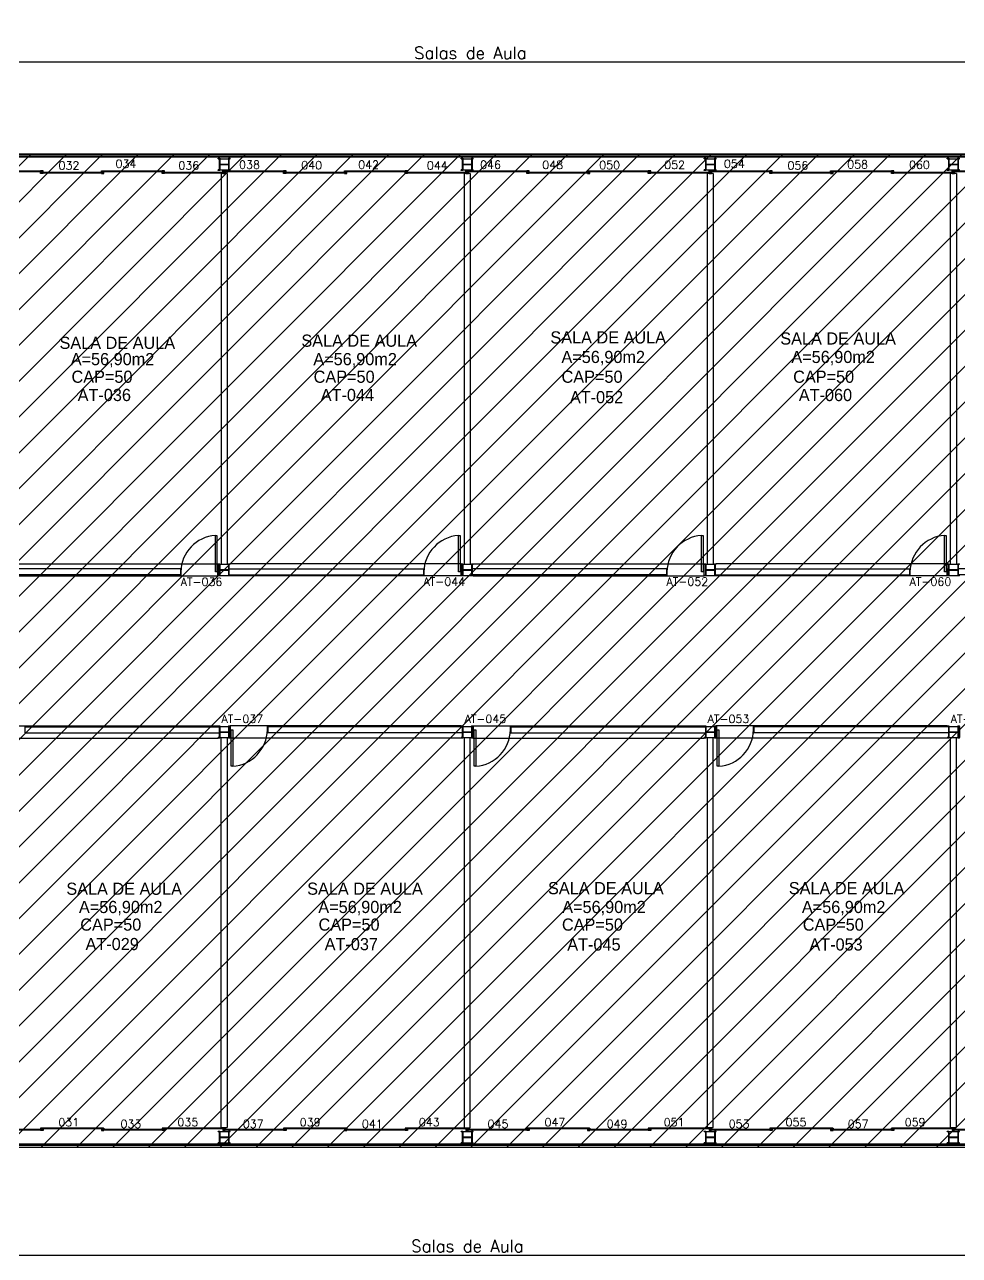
# Model space of a CAD drawing. Extents: x 966 to 1086, y 39 to 70.
# Drawn here: x 987.87 to 1010.94, y 39.85 to 70.21 of the extents above; entities that cross this region are included whole.
import ezdxf
from ezdxf.enums import TextEntityAlignment as Align

# ---------------------------------------------------------------- set-up
doc = ezdxf.new("R2010")
doc.units = 0
doc.header["$LTSCALE"] = 0.5
doc.header["$MEASUREMENT"] = 0
doc.header["$PDMODE"] = 34
doc.header["$PDSIZE"] = 0.1
doc.layers.get('0').update_dxf_attribs({"color": 3, "linetype": 'CONTINUOUS'})
doc.layers.get('DEFPOINTS').update_dxf_attribs({"linetype": 'CONTINUOUS'})
for name, color, linetype in [('3', 2, 'CONTINUOUS'), ('DIVISORIA', 1, 'CONTINUOUS'), ('ENDEREÇO', 2, 'CONTINUOUS'), ('MATRIZ', 2, 'CONTINUOUS'), ('MATRIZ-1', 1, 'CONTINUOUS'), ('NMOD', 2, 'CONTINUOUS'), ('TEXTO-CENTRO-CUSTO', 2, 'CONTINUOUS')]:
    doc.layers.add(name, color=color, linetype=linetype)
doc.styles.add('FONTE', font='FONTE.shx', dxfattribs={"height": 0.4})
doc.styles.add('ROMANS', font='simplex.shx', dxfattribs={"height": 0.3})
doc.styles.add('UNB-100', font='simplex.shx', dxfattribs={"height": 0.2})
doc.dimstyles.new('1', dxfattribs={"dimtxt": 0.3, "dimasz": 0.18, "dimexe": 0.5, "dimexo": 1, "dimgap": 0.08, "dimtad": 1, "dimdec": 4, "dimzin": 12, "dimdsep": 46, "dimtxsty": 'ROMANS', "dimblk1": 'NONE', "dimblk2": 'NONE', "dimsah": 1, "dimcen": 0, "dimclrd": 2, "dimclre": 2, "dimclrt": 2, "dimadec": 0, "dimazin": 0, "dimtfac": 1, "dimtdec": 4, "dimtofl": 0, "dimtmove": 2, "dimatfit": 3, "dimldrblk": 'NONE', "dimfxl": 0, "dimtolj": 1, "dimtzin": 4, "dimarcsym": 0})

# ---------------------------------------------------------------- blocks, each defined once
blk = doc.blocks.new('*D12')
at = {"layer": 'DEFPOINTS', "color": 0, "linetype": 'Continuous'}
for p in [(974.865, 69.283), (974.865, 67.013), (1022.874, 67.013)]:
    blk.add_point(p, dxfattribs=at)
at = {"layer": 'TEXTO-CENTRO-CUSTO', "color": 2, "linetype": 'Continuous', "lineweight": -2}
for p, q in [((974.865, 68.013), (974.865, 69.783)), ((1022.874, 68.013), (1022.874, 69.783)), ((1022.874, 69.283), (974.865, 69.283))]:
    blk.add_line(p, q, dxfattribs=at)
at = {"layer": 'TEXTO-CENTRO-CUSTO', "color": 2, "linetype": 'Continuous', "insert": (998.87, 69.513), "char_height": 0.3, "attachment_point": 5, "style": 'ROMANS'}
blk.add_mtext('\\A1;Salas de Aula', dxfattribs=at)
blk = doc.blocks.new('_NONE')
at = {"color": 0, "linetype": 'ByBlock'}
blk.add_circle((0, 0), 0.25, dxfattribs=at)

msp = doc.modelspace()

# ---------------------------------------------------------------- hatches: boundary and pattern name
at = {"layer": 'DIVISORIA'}
h = msp.add_hatch(dxfattribs=at)
h.set_pattern_fill('ANSI31', color=256, scale=5, style=0)
h.paths.add_polyline_path([(965.64165, 67.0132), (965.64165, 42.5132), (1085.94106, 42.5132), (1085.94106, 67.0132)])

# ---------------------------------------------------------------- linework, layer by layer
msp.add_lwpolyline([(965.64165, 67.0132), (1085.94106, 67.0132), (1085.94106, 42.5132), (965.64165, 42.5132)], close=True)
at = {"layer": 'MATRIZ'}
for p, q in [((992.71665, 66.53884), (992.71665, 56.9012)), ((992.86665, 66.53884), (992.71665, 66.53884)), ((992.86665, 66.53884), (992.86665, 56.9012)), ((998.71665, 66.53835), (998.71665, 56.9012)), ((998.86665, 66.53835), (998.71665, 66.53835)), ((998.86665, 66.53835), (998.86665, 56.9012)), ((1004.71665, 66.53948), (1004.71665, 56.9012)), ((1004.86665, 66.53948), (1004.71665, 66.53948)), ((1004.86665, 66.53948), (1004.86665, 56.9012)), ((1010.71665, 66.53948), (1010.71665, 56.90082)), ((1010.86665, 66.53948), (1010.71665, 66.53948)), ((1010.86665, 66.53948), (1010.86665, 56.90082)), ((992.57612, 57.61072), (992.61612, 57.61072)), ((992.57612, 56.71072), (992.57612, 57.61072)), ((992.61612, 57.61072), (992.61612, 56.71072)), ((998.57612, 57.60991), (998.61612, 57.60991)), ((998.57612, 56.70991), (998.57612, 57.60991)), ((998.61612, 57.60991), (998.61612, 56.70991)), ((1004.57612, 57.61072), (1004.61612, 57.61072)), ((1004.57612, 56.71072), (1004.57612, 57.61072)), ((1004.61612, 57.61072), (1004.61612, 56.71072)), ((1010.57612, 57.61072), (1010.61612, 57.61072)), ((1010.57612, 56.71072), (1010.57612, 57.61072)), ((1010.61612, 57.61072), (1010.61612, 56.71072)), ((991.71175, 56.7852), (986.91165, 56.7852)), ((991.71175, 56.7852), (991.71175, 56.6352)), ((991.71675, 56.79114), (991.72175, 56.79114)), ((991.71675, 56.79114), (991.71675, 56.63114)), ((991.72175, 56.79114), (991.72175, 56.63114)), ((992.63165, 56.79114), (992.63665, 56.79114)), ((992.63165, 56.79114), (992.63165, 56.63114)), ((992.63665, 56.79114), (992.63665, 56.63114)), ((992.64165, 56.6132), (992.64165, 56.9132)), ((992.64165, 56.9012), (992.64165, 56.9132)), ((992.64165, 56.9132), (992.68365, 56.9132)), ((992.64165, 56.9012), (992.67165, 56.9012)), ((992.67165, 56.9012), (992.67165, 56.6252)), ((992.68365, 56.9132), (992.68365, 56.6132)), ((992.68365, 56.9012), (992.89965, 56.9012)), ((992.89965, 56.9132), (992.89965, 56.6132)), ((992.89965, 56.9132), (992.94165, 56.9132)), ((992.91165, 56.9012), (992.91165, 56.6252)), ((992.91165, 56.9012), (992.94165, 56.9012)), ((992.91165, 56.7852), (997.71175, 56.7852)), ((992.94165, 56.9012), (992.94165, 56.9132)), ((997.71175, 56.7852), (997.71175, 56.6352)), ((997.71675, 56.79034), (997.71675, 56.63034)), ((997.71675, 56.79034), (997.72175, 56.79034)), ((997.72175, 56.79034), (997.72175, 56.63034)), ((998.63165, 56.79034), (998.63665, 56.79034)), ((998.63165, 56.79034), (998.63165, 56.63034)), ((998.63665, 56.79034), (998.63665, 56.63034)), ((998.64165, 56.6132), (998.64165, 56.9132)), ((998.64165, 56.9012), (998.64165, 56.9132)), ((998.64165, 56.9132), (998.68365, 56.9132)), ((998.64165, 56.9012), (998.67165, 56.9012)), ((998.67165, 56.9012), (998.67165, 56.6252)), ((998.68365, 56.9132), (998.68365, 56.6132)), ((998.68365, 56.9012), (998.89965, 56.9012)), ((998.89965, 56.9132), (998.89965, 56.6132)), ((998.89965, 56.9132), (998.94165, 56.9132)), ((998.91165, 56.9012), (998.91165, 56.6252)), ((998.91165, 56.9012), (998.94165, 56.9012)), ((1003.71175, 56.78586), (998.91165, 56.78586)), ((998.94165, 56.9012), (998.94165, 56.9132)), ((1003.71175, 56.78586), (1003.71175, 56.63586)), ((1003.71675, 56.79114), (1003.71675, 56.63114)), ((1003.71675, 56.79114), (1003.72175, 56.79114)), ((1003.72175, 56.79114), (1003.72175, 56.63114)), ((1004.63165, 56.79114), (1004.63665, 56.79114)), ((1004.63165, 56.79114), (1004.63165, 56.63114)), ((1004.63665, 56.79114), (1004.63665, 56.63114)), ((1004.64165, 56.6132), (1004.64165, 56.9132)), ((1004.64165, 56.9012), (1004.64165, 56.9132)), ((1004.64165, 56.9132), (1004.68365, 56.9132)), ((1004.64165, 56.9012), (1004.67165, 56.9012)), ((1004.67165, 56.9012), (1004.67165, 56.6252)), ((1004.68365, 56.9132), (1004.68365, 56.6132)), ((1004.68365, 56.9012), (1004.89965, 56.9012)), ((1004.89965, 56.9132), (1004.89965, 56.6132)), ((1004.89965, 56.9132), (1004.94165, 56.9132)), ((1004.91165, 56.9012), (1004.91165, 56.6252)), ((1004.91165, 56.9012), (1004.94165, 56.9012)), ((1004.91165, 56.78586), (1009.71175, 56.78586)), ((1004.94165, 56.9012), (1004.94165, 56.9132)), ((1009.71175, 56.78586), (1009.71175, 56.63586)), ((1009.71675, 56.79114), (1009.71675, 56.63114)), ((1009.71675, 56.79114), (1009.72175, 56.79114)), ((1009.72175, 56.79114), (1009.72175, 56.63114)), ((1010.63165, 56.79114), (1010.63665, 56.79114)), ((1010.63165, 56.79114), (1010.63165, 56.63114)), ((1010.63665, 56.79114), (1010.63665, 56.63114)), ((1010.64165, 56.61282), (1010.64165, 56.91282)), ((1010.64165, 56.90082), (1010.64165, 56.91282)), ((1010.64165, 56.91282), (1010.68365, 56.91282)), ((1010.64165, 56.90082), (1010.67165, 56.90082)), ((1010.67165, 56.90082), (1010.67165, 56.62482)), ((1010.68365, 56.91282), (1010.68365, 56.61282)), ((1010.68365, 56.90082), (1010.89965, 56.90082)), ((1010.89965, 56.91282), (1010.89965, 56.61282)), ((1010.89965, 56.91282), (1010.94165, 56.91282)), ((1010.91165, 56.90082), (1010.91165, 56.62482)), ((1010.91165, 56.90082), (1010.94165, 56.90082)), ((1015.71175, 56.78482), (1010.91165, 56.78482)), ((1010.94165, 56.90082), (1010.94165, 56.91282)), ((991.71175, 56.6352), (986.91165, 56.6352)), ((991.71675, 56.63114), (991.72175, 56.63114)), ((992.61612, 56.71072), (992.57612, 56.71072)), ((992.63165, 56.63114), (992.63665, 56.63114)), ((992.67165, 56.6252), (992.64165, 56.6252)), ((992.64165, 56.6132), (992.64165, 56.6252)), ((992.68365, 56.6132), (992.64165, 56.6132)), ((992.68365, 56.7692), (992.89965, 56.7692)), ((992.68365, 56.7572), (992.89965, 56.7572)), ((992.68365, 56.6252), (992.89965, 56.6252)), ((992.94165, 56.6132), (992.89965, 56.6132)), ((992.91165, 56.6352), (997.71175, 56.6352)), ((992.94165, 56.6252), (992.91165, 56.6252)), ((992.94165, 56.6132), (992.94165, 56.6252)), ((997.71675, 56.63034), (997.72175, 56.63034)), ((998.61612, 56.70991), (998.57612, 56.70991)), ((998.63165, 56.63034), (998.63665, 56.63034)), ((998.67165, 56.6252), (998.64165, 56.6252)), ((998.64165, 56.6132), (998.64165, 56.6252)), ((998.68365, 56.6132), (998.64165, 56.6132)), ((998.68365, 56.7692), (998.89965, 56.7692)), ((998.68365, 56.7572), (998.89965, 56.7572)), ((998.68365, 56.6252), (998.89965, 56.6252)), ((998.94165, 56.6132), (998.89965, 56.6132)), ((1003.71175, 56.63586), (998.91165, 56.63586)), ((998.94165, 56.6252), (998.91165, 56.6252)), ((998.94165, 56.6132), (998.94165, 56.6252)), ((1003.71675, 56.63114), (1003.72175, 56.63114)), ((1004.61612, 56.71072), (1004.57612, 56.71072)), ((1004.63165, 56.63114), (1004.63665, 56.63114)), ((1004.67165, 56.6252), (1004.64165, 56.6252)), ((1004.64165, 56.6132), (1004.64165, 56.6252)), ((1004.68365, 56.6132), (1004.64165, 56.6132)), ((1004.68365, 56.7692), (1004.89965, 56.7692)), ((1004.68365, 56.7572), (1004.89965, 56.7572)), ((1004.68365, 56.6252), (1004.89965, 56.6252)), ((1004.94165, 56.6132), (1004.89965, 56.6132)), ((1004.91165, 56.63586), (1009.71175, 56.63586)), ((1004.94165, 56.6252), (1004.91165, 56.6252)), ((1004.94165, 56.6132), (1004.94165, 56.6252)), ((1009.71675, 56.63114), (1009.72175, 56.63114)), ((1010.61612, 56.71072), (1010.57612, 56.71072)), ((1010.63165, 56.63114), (1010.63665, 56.63114)), ((1010.67165, 56.62482), (1010.64165, 56.62482)), ((1010.64165, 56.61282), (1010.64165, 56.62482)), ((1010.68365, 56.61282), (1010.64165, 56.61282)), ((1010.68365, 56.76882), (1010.89965, 56.76882)), ((1010.68365, 56.75682), (1010.89965, 56.75682)), ((1010.68365, 56.62482), (1010.89965, 56.62482)), ((1010.94165, 56.61282), (1010.89965, 56.61282)), ((1015.71175, 56.63482), (1010.91165, 56.63482)), ((1010.94165, 56.62482), (1010.91165, 56.62482)), ((1010.94165, 56.61282), (1010.94165, 56.62482)), ((987.86945, 52.89083), (987.86945, 52.74083)), ((987.86945, 52.89083), (992.67165, 52.89083)), ((992.64165, 52.90083), (992.64165, 52.91283)), ((992.64165, 52.91283), (992.68365, 52.91283)), ((992.64165, 52.90083), (992.67165, 52.90083)), ((992.67165, 52.90083), (992.67165, 52.62483)), ((992.68365, 52.91283), (992.68365, 52.61283)), ((992.68365, 52.90083), (992.89965, 52.90083)), ((992.89965, 52.91283), (992.94165, 52.91283)), ((992.89965, 52.91283), (992.89965, 52.61283)), ((992.91165, 52.90083), (992.91165, 52.62483)), ((992.91165, 52.90083), (992.94165, 52.90083)), ((992.94165, 52.90083), (992.94165, 52.91283)), ((992.94165, 52.90083), (992.94165, 52.62483)), ((992.94558, 52.73482), (992.94558, 52.89482)), ((992.95058, 52.89482), (992.94558, 52.89482)), ((992.95058, 52.73482), (992.95058, 52.89482)), ((993.86548, 52.89482), (993.86048, 52.89482)), ((993.86048, 52.73482), (993.86048, 52.89482)), ((993.86548, 52.73482), (993.86548, 52.89482)), ((993.86945, 52.89082), (993.86945, 52.74082)), ((998.67165, 52.89082), (993.86945, 52.89082)), ((998.64165, 52.90082), (998.64165, 52.91282)), ((998.64165, 52.91282), (998.68365, 52.91282)), ((998.64165, 52.90082), (998.67165, 52.90082)), ((998.67165, 52.90082), (998.67165, 52.62482)), ((998.68365, 52.91282), (998.68365, 52.61282)), ((998.68365, 52.90082), (998.89965, 52.90082)), ((998.89965, 52.91282), (998.94165, 52.91282)), ((998.89965, 52.91282), (998.89965, 52.61282)), ((998.91165, 52.90082), (998.91165, 52.62482)), ((998.91165, 52.90082), (998.94165, 52.90082)), ((998.94165, 52.90082), (998.94165, 52.91282)), ((998.94165, 52.90082), (998.94165, 52.62482)), ((998.94558, 52.73481), (998.94558, 52.89481)), ((998.95058, 52.89481), (998.94558, 52.89481)), ((998.95058, 52.73481), (998.95058, 52.89481)), ((999.86548, 52.89481), (999.86048, 52.89481)), ((999.86048, 52.73481), (999.86048, 52.89481)), ((999.86548, 52.73481), (999.86548, 52.89481)), ((999.86945, 52.89082), (1004.67165, 52.89082)), ((999.86945, 52.89082), (999.86945, 52.74082)), ((1004.64165, 52.90082), (1004.64165, 52.91282)), ((1004.64165, 52.91282), (1004.68365, 52.91282)), ((1004.64165, 52.90082), (1004.67165, 52.90082)), ((1004.67165, 52.90082), (1004.67165, 52.62482)), ((1004.68365, 52.91282), (1004.68365, 52.61282)), ((1004.68365, 52.90082), (1004.89965, 52.90082)), ((1004.89965, 52.91282), (1004.94165, 52.91282)), ((1004.89965, 52.91282), (1004.89965, 52.61282)), ((1004.91165, 52.90082), (1004.91165, 52.62482)), ((1004.91165, 52.90082), (1004.94165, 52.90082)), ((1004.94165, 52.90082), (1004.94165, 52.91282)), ((1004.94165, 52.90082), (1004.94165, 52.62482)), ((1004.94558, 52.73481), (1004.94558, 52.89481)), ((1004.95058, 52.89481), (1004.94558, 52.89481)), ((1004.95058, 52.73481), (1004.95058, 52.89481)), ((1005.86548, 52.89481), (1005.86048, 52.89481)), ((1005.86048, 52.73481), (1005.86048, 52.89481)), ((1005.86548, 52.73481), (1005.86548, 52.89481)), ((1010.67165, 52.89081), (1005.86945, 52.89081)), ((1005.86945, 52.89081), (1005.86945, 52.74081)), ((1010.64165, 52.90081), (1010.64165, 52.91281)), ((1010.64165, 52.91281), (1010.68365, 52.91281)), ((1010.64165, 52.90081), (1010.67165, 52.90081)), ((1010.67165, 52.90081), (1010.67165, 52.62481)), ((1010.68365, 52.91281), (1010.68365, 52.61281)), ((1010.68365, 52.90081), (1010.89965, 52.90081)), ((1010.89965, 52.91281), (1010.94165, 52.91281)), ((1010.89965, 52.91281), (1010.89965, 52.61281)), ((1010.91165, 52.90081), (1010.91165, 52.62481)), ((1010.91165, 52.90081), (1010.94165, 52.90081)), ((1010.94165, 52.90081), (1010.94165, 52.91281)), ((1010.94165, 52.90081), (1010.94165, 52.62481)), ((987.86945, 52.74083), (992.67165, 52.74083)), ((992.67165, 52.62483), (992.64165, 52.62483)), ((992.64165, 52.61283), (992.64165, 52.62483)), ((992.68365, 52.61283), (992.64165, 52.61283)), ((992.68365, 52.76883), (992.89965, 52.76883)), ((992.68365, 52.75683), (992.89965, 52.75683)), ((992.68365, 52.62483), (992.89965, 52.62483)), ((992.71665, 43.00432), (992.71665, 52.62483)), ((992.86665, 52.62483), (992.86665, 43.00432)), ((992.94165, 52.61283), (992.89965, 52.61283)), ((992.94165, 52.62483), (992.91165, 52.62483)), ((992.94165, 52.61283), (992.94165, 52.62483)), ((992.95058, 52.73482), (992.94558, 52.73482)), ((992.96611, 52.81525), (993.00611, 52.81525)), ((992.96611, 51.91525), (992.96611, 52.81525)), ((993.00611, 52.81525), (993.00611, 51.91525)), ((993.86548, 52.73482), (993.86048, 52.73482)), ((998.67165, 52.74082), (993.86945, 52.74082)), ((998.67165, 52.62482), (998.64165, 52.62482)), ((998.64165, 52.61282), (998.64165, 52.62482)), ((998.68365, 52.61282), (998.64165, 52.61282)), ((998.68365, 52.76882), (998.89965, 52.76882)), ((998.68365, 52.75682), (998.89965, 52.75682)), ((998.68365, 52.62482), (998.89965, 52.62482)), ((998.71665, 52.62482), (998.71665, 43.00081)), ((998.86665, 43.00081), (998.86665, 52.62482)), ((998.94165, 52.61282), (998.89965, 52.61282)), ((998.94165, 52.62482), (998.91165, 52.62482)), ((998.94165, 52.61282), (998.94165, 52.62482)), ((998.95058, 52.73481), (998.94558, 52.73481)), ((998.96611, 52.81524), (999.00611, 52.81524)), ((998.96611, 51.91524), (998.96611, 52.81524)), ((999.00611, 52.81524), (999.00611, 51.91524)), ((999.86548, 52.73481), (999.86048, 52.73481)), ((999.86945, 52.74082), (1004.67165, 52.74082)), ((1004.64165, 52.61282), (1004.64165, 52.62482)), ((1004.67165, 52.62482), (1004.64165, 52.62482)), ((1004.64165, 52.61282), (1004.64165, 52.62482)), ((1004.68365, 52.61282), (1004.64165, 52.61282)), ((1004.68365, 52.61282), (1004.64165, 52.61282)), ((1004.68365, 52.76882), (1004.89965, 52.76882)), ((1004.68365, 52.75682), (1004.89965, 52.75682)), ((1004.68365, 52.62482), (1004.89965, 52.62482)), ((1004.71665, 52.62482), (1004.71665, 43.00768)), ((1004.86665, 43.00768), (1004.86665, 52.62482)), ((1004.94165, 52.61282), (1004.89965, 52.61282)), ((1004.94165, 52.62482), (1004.91165, 52.62482)), ((1004.94165, 52.61282), (1004.94165, 52.62482)), ((1004.95058, 52.73481), (1004.94558, 52.73481)), ((1004.96611, 52.81523), (1005.00611, 52.81523)), ((1004.96611, 51.91523), (1004.96611, 52.81523)), ((1005.00611, 52.81523), (1005.00611, 51.91523)), ((1005.86548, 52.73481), (1005.86048, 52.73481)), ((1010.67165, 52.74081), (1005.86945, 52.74081)), ((1010.67165, 52.62481), (1010.64165, 52.62481)), ((1010.64165, 52.61281), (1010.64165, 52.62481)), ((1010.68365, 52.61281), (1010.64165, 52.61281)), ((1010.68365, 52.76881), (1010.89965, 52.76881)), ((1010.68365, 52.75681), (1010.89965, 52.75681)), ((1010.68365, 52.62481), (1010.89965, 52.62481)), ((1010.71665, 52.62481), (1010.71665, 43.00768)), ((1010.86665, 43.00768), (1010.86665, 52.62481)), ((1010.94165, 52.61281), (1010.89965, 52.61281)), ((1010.94165, 52.62481), (1010.91165, 52.62481)), ((1010.94165, 52.61281), (1010.94165, 52.62481)), ((993.00611, 51.91525), (992.96611, 51.91525)), ((999.00611, 51.91524), (998.96611, 51.91524)), ((1005.00611, 51.91523), (1004.96611, 51.91523)), ((992.71665, 43.00432), (992.86665, 43.00432)), ((998.71665, 43.00081), (998.86665, 43.00081)), ((1004.71665, 43.00768), (1004.86665, 43.00768)), ((1010.71665, 43.00768), (1010.86665, 43.00768))]:
    msp.add_line(p, q, dxfattribs=at)
for centre, start, end in [((992.64558, 56.68925), 94.310497, 178.642288), ((998.64558, 56.68844), 94.310497, 178.642288), ((1004.64558, 56.68925), 94.310497, 178.642288), ((1010.64558, 56.68925), 94.310497, 178.642288), ((992.93666, 52.83672), 274.310497, 358.642288), ((998.93666, 52.83671), 274.310497, 358.642288), ((1004.93666, 52.8367), 274.310497, 358.642288)]:
    msp.add_arc(centre, 0.92408, start, end, dxfattribs=at)
at = {"layer": 'MATRIZ-1'}
for p, q in [((1085.94106, 67.0132), (965.64165, 67.0132)), ((1048.28606, 66.96804), (965.64165, 66.96804)), ((1048.28606, 66.93804), (965.64165, 66.93804)), ((992.64165, 66.9012), (992.64165, 66.9132)), ((992.64165, 66.9132), (992.68365, 66.9132)), ((992.64165, 66.9012), (992.67165, 66.9012)), ((992.67165, 66.9012), (992.67165, 66.6252)), ((992.68365, 66.9132), (992.68365, 66.6132)), ((992.68365, 66.9012), (992.89965, 66.9012)), ((992.89965, 66.9132), (992.89965, 66.6132)), ((992.89965, 66.9132), (992.94165, 66.9132)), ((992.91165, 66.9012), (992.91165, 66.6252)), ((992.91165, 66.9012), (992.94165, 66.9012)), ((992.94165, 66.9012), (992.94165, 66.9132)), ((998.64165, 66.9012), (998.64165, 66.9132)), ((998.64165, 66.9132), (998.68365, 66.9132)), ((998.64165, 66.9012), (998.67165, 66.9012)), ((998.67165, 66.9012), (998.67165, 66.6252)), ((998.68365, 66.9132), (998.68365, 66.6132)), ((998.68365, 66.9012), (998.89965, 66.9012)), ((998.89965, 66.9132), (998.89965, 66.6132)), ((998.89965, 66.9132), (998.94165, 66.9132)), ((998.91165, 66.9012), (998.91165, 66.6252)), ((998.91165, 66.9012), (998.94165, 66.9012)), ((998.94165, 66.9012), (998.94165, 66.9132)), ((1004.64165, 66.9012), (1004.64165, 66.9132)), ((1004.64165, 66.9132), (1004.68365, 66.9132)), ((1004.64165, 66.9012), (1004.67165, 66.9012)), ((1004.67165, 66.9012), (1004.67165, 66.6252)), ((1004.68365, 66.9132), (1004.68365, 66.6132)), ((1004.68365, 66.9012), (1004.89965, 66.9012)), ((1004.89965, 66.9132), (1004.89965, 66.6132)), ((1004.89965, 66.9132), (1004.94165, 66.9132)), ((1004.91165, 66.9012), (1004.91165, 66.6252)), ((1004.91165, 66.9012), (1004.94165, 66.9012)), ((1004.94165, 66.9012), (1004.94165, 66.9132)), ((1010.64165, 66.9012), (1010.64165, 66.9132)), ((1010.64165, 66.9132), (1010.68365, 66.9132)), ((1010.64165, 66.9012), (1010.67165, 66.9012)), ((1010.67165, 66.9012), (1010.67165, 66.6252)), ((1010.68365, 66.9132), (1010.68365, 66.6132)), ((1010.68365, 66.9012), (1010.89965, 66.9012)), ((1010.89965, 66.9132), (1010.89965, 66.6132)), ((1010.89965, 66.9132), (1010.94165, 66.9132)), ((1010.91165, 66.9012), (1010.91165, 66.6252)), ((1010.91165, 66.9012), (1010.94165, 66.9012)), ((1010.94165, 66.9012), (1010.94165, 66.9132)), ((988.31465, 66.59386), (986.76865, 66.59386)), ((988.31465, 66.57786), (986.76865, 66.57786)), ((988.32165, 66.60086), (988.26165, 66.60086)), ((988.26165, 66.57086), (988.32165, 66.57086)), ((988.26165, 66.54086), (988.26165, 66.57086)), ((988.32165, 66.54086), (988.26165, 66.54086)), ((988.26865, 66.56386), (988.26865, 66.54786)), ((989.81465, 66.56386), (988.26865, 66.56386)), ((989.81465, 66.54786), (988.26865, 66.54786)), ((988.31465, 66.57786), (988.31465, 66.59386)), ((988.32165, 66.57086), (988.32165, 66.60086)), ((989.76165, 66.60086), (989.82165, 66.60086)), ((989.76165, 66.57086), (989.76165, 66.60086)), ((989.82165, 66.57086), (989.76165, 66.57086)), ((989.76165, 66.54086), (989.82165, 66.54086)), ((991.31465, 66.59386), (989.76865, 66.59386)), ((989.76865, 66.57786), (989.76865, 66.59386)), ((991.31465, 66.57786), (989.76865, 66.57786)), ((989.81465, 66.56386), (989.81465, 66.54786)), ((989.82165, 66.54086), (989.82165, 66.57086)), ((991.32165, 66.60086), (991.26165, 66.60086)), ((991.26165, 66.57086), (991.32165, 66.57086)), ((991.26165, 66.54086), (991.26165, 66.57086)), ((991.32165, 66.54086), (991.26165, 66.54086)), ((991.26865, 66.56386), (991.26865, 66.54786)), ((992.81465, 66.56386), (991.26865, 66.56386)), ((992.81465, 66.54786), (991.26865, 66.54786)), ((991.31465, 66.57786), (991.31465, 66.59386)), ((991.32165, 66.57086), (991.32165, 66.60086)), ((992.67165, 66.6252), (992.64165, 66.6252)), ((992.64165, 66.6132), (992.64165, 66.6252)), ((992.68365, 66.6132), (992.64165, 66.6132)), ((992.68365, 66.7692), (992.89965, 66.7692)), ((992.68365, 66.7572), (992.89965, 66.7572)), ((992.68365, 66.6252), (992.89965, 66.6252)), ((992.76165, 66.60086), (992.82165, 66.60086)), ((992.76165, 66.57086), (992.76165, 66.60086)), ((992.82165, 66.57086), (992.76165, 66.57086)), ((992.76165, 66.54086), (992.82165, 66.54086)), ((994.31465, 66.59386), (992.76865, 66.59386)), ((992.76865, 66.57786), (992.76865, 66.59386)), ((994.31465, 66.57786), (992.76865, 66.57786)), ((992.81465, 66.56386), (992.81465, 66.54786)), ((992.82165, 66.54086), (992.82165, 66.57086)), ((992.94165, 66.6132), (992.89965, 66.6132)), ((992.94165, 66.6252), (992.91165, 66.6252)), ((992.94165, 66.6132), (992.94165, 66.6252)), ((994.32165, 66.60086), (994.26165, 66.60086)), ((994.26165, 66.57086), (994.32165, 66.57086)), ((994.26165, 66.54086), (994.26165, 66.57086)), ((994.32165, 66.54086), (994.26165, 66.54086)), ((994.26865, 66.56386), (994.26865, 66.54786)), ((995.81465, 66.56386), (994.26865, 66.56386)), ((995.81465, 66.54786), (994.26865, 66.54786)), ((994.31465, 66.57786), (994.31465, 66.59386)), ((994.32165, 66.57086), (994.32165, 66.60086)), ((995.76165, 66.60086), (995.82165, 66.60086)), ((995.76165, 66.57086), (995.76165, 66.60086)), ((995.82165, 66.57086), (995.76165, 66.57086)), ((995.76165, 66.54086), (995.82165, 66.54086)), ((995.76865, 66.57786), (995.76865, 66.59386)), ((997.31465, 66.59386), (995.76865, 66.59386)), ((997.31465, 66.57786), (995.76865, 66.57786)), ((995.81465, 66.56386), (995.81465, 66.54786)), ((995.82165, 66.54086), (995.82165, 66.57086)), ((997.32165, 66.60086), (997.26165, 66.60086)), ((997.26165, 66.57086), (997.32165, 66.57086)), ((997.26165, 66.54086), (997.26165, 66.57086)), ((997.32165, 66.54086), (997.26165, 66.54086)), ((998.81465, 66.56386), (997.26865, 66.56386)), ((997.26865, 66.56386), (997.26865, 66.54786)), ((998.81465, 66.54786), (997.26865, 66.54786)), ((997.31465, 66.57786), (997.31465, 66.59386)), ((997.32165, 66.57086), (997.32165, 66.60086)), ((998.67165, 66.6252), (998.64165, 66.6252)), ((998.64165, 66.6132), (998.64165, 66.6252)), ((998.68365, 66.6132), (998.64165, 66.6132)), ((998.68365, 66.7692), (998.89965, 66.7692)), ((998.68365, 66.7572), (998.89965, 66.7572)), ((998.68365, 66.6252), (998.89965, 66.6252)), ((998.76165, 66.60086), (998.82165, 66.60086)), ((998.76165, 66.57086), (998.76165, 66.60086)), ((998.82165, 66.57086), (998.76165, 66.57086)), ((998.76165, 66.54086), (998.82165, 66.54086)), ((1000.31465, 66.59386), (998.76865, 66.59386)), ((998.76865, 66.57786), (998.76865, 66.59386)), ((1000.31465, 66.57786), (998.76865, 66.57786)), ((998.81465, 66.56386), (998.81465, 66.54786)), ((998.82165, 66.54086), (998.82165, 66.57086)), ((998.94165, 66.6132), (998.89965, 66.6132)), ((998.94165, 66.6252), (998.91165, 66.6252)), ((998.94165, 66.6132), (998.94165, 66.6252)), ((1000.32165, 66.60086), (1000.26165, 66.60086)), ((1000.26165, 66.57086), (1000.32165, 66.57086)), ((1000.26165, 66.54086), (1000.26165, 66.57086)), ((1000.32165, 66.54086), (1000.26165, 66.54086)), ((1000.26865, 66.56386), (1000.26865, 66.54786)), ((1001.81465, 66.56386), (1000.26865, 66.56386)), ((1001.81465, 66.54786), (1000.26865, 66.54786)), ((1000.31465, 66.57786), (1000.31465, 66.59386)), ((1000.32165, 66.57086), (1000.32165, 66.60086)), ((1001.76165, 66.60086), (1001.82165, 66.60086)), ((1001.76165, 66.57086), (1001.76165, 66.60086)), ((1001.82165, 66.57086), (1001.76165, 66.57086)), ((1001.76165, 66.54086), (1001.82165, 66.54086)), ((1001.76865, 66.57786), (1001.76865, 66.59386)), ((1003.31465, 66.59386), (1001.76865, 66.59386)), ((1003.31465, 66.57786), (1001.76865, 66.57786)), ((1001.81465, 66.56386), (1001.81465, 66.54786)), ((1001.82165, 66.54086), (1001.82165, 66.57086)), ((1003.32165, 66.60086), (1003.26165, 66.60086)), ((1003.26165, 66.57086), (1003.32165, 66.57086)), ((1003.26165, 66.54086), (1003.26165, 66.57086)), ((1003.32165, 66.54086), (1003.26165, 66.54086)), ((1004.81465, 66.56386), (1003.26865, 66.56386)), ((1003.26865, 66.56386), (1003.26865, 66.54786)), ((1004.81465, 66.54786), (1003.26865, 66.54786)), ((1003.31465, 66.57786), (1003.31465, 66.59386)), ((1003.32165, 66.57086), (1003.32165, 66.60086)), ((1004.67165, 66.6252), (1004.64165, 66.6252)), ((1004.64165, 66.6132), (1004.64165, 66.6252)), ((1004.68365, 66.6132), (1004.64165, 66.6132)), ((1004.68365, 66.7692), (1004.89965, 66.7692)), ((1004.68365, 66.7572), (1004.89965, 66.7572)), ((1004.68365, 66.6252), (1004.89965, 66.6252)), ((1004.76165, 66.60086), (1004.82165, 66.60086)), ((1004.76165, 66.57086), (1004.76165, 66.60086)), ((1004.82165, 66.57086), (1004.76165, 66.57086)), ((1004.76165, 66.54086), (1004.82165, 66.54086)), ((1006.31465, 66.59386), (1004.76865, 66.59386)), ((1004.76865, 66.57786), (1004.76865, 66.59386)), ((1006.31465, 66.57786), (1004.76865, 66.57786)), ((1004.81465, 66.56386), (1004.81465, 66.54786)), ((1004.82165, 66.54086), (1004.82165, 66.57086)), ((1004.94165, 66.6132), (1004.89965, 66.6132)), ((1004.94165, 66.6252), (1004.91165, 66.6252)), ((1004.94165, 66.6132), (1004.94165, 66.6252)), ((1006.32165, 66.60086), (1006.26165, 66.60086)), ((1006.26165, 66.57086), (1006.32165, 66.57086)), ((1006.26165, 66.54086), (1006.26165, 66.57086)), ((1006.32165, 66.54086), (1006.26165, 66.54086)), ((1007.81465, 66.56386), (1006.26865, 66.56386)), ((1006.26865, 66.56386), (1006.26865, 66.54786)), ((1007.81465, 66.54786), (1006.26865, 66.54786)), ((1006.31465, 66.57786), (1006.31465, 66.59386)), ((1006.32165, 66.57086), (1006.32165, 66.60086)), ((1007.76165, 66.60086), (1007.82165, 66.60086)), ((1007.76165, 66.57086), (1007.76165, 66.60086)), ((1007.82165, 66.57086), (1007.76165, 66.57086)), ((1007.76165, 66.54086), (1007.82165, 66.54086)), ((1009.31465, 66.59386), (1007.76865, 66.59386)), ((1007.76865, 66.57786), (1007.76865, 66.59386)), ((1009.31465, 66.57786), (1007.76865, 66.57786)), ((1007.81465, 66.56386), (1007.81465, 66.54786)), ((1007.82165, 66.54086), (1007.82165, 66.57086)), ((1009.32165, 66.60086), (1009.26165, 66.60086)), ((1009.26165, 66.57086), (1009.32165, 66.57086)), ((1009.26165, 66.54086), (1009.26165, 66.57086)), ((1009.32165, 66.54086), (1009.26165, 66.54086)), ((1009.26865, 66.56386), (1009.26865, 66.54786)), ((1010.81465, 66.56386), (1009.26865, 66.56386)), ((1010.81465, 66.54786), (1009.26865, 66.54786)), ((1009.31465, 66.57786), (1009.31465, 66.59386)), ((1009.32165, 66.57086), (1009.32165, 66.60086)), ((1010.67165, 66.6252), (1010.64165, 66.6252)), ((1010.64165, 66.6132), (1010.64165, 66.6252)), ((1010.68365, 66.6132), (1010.64165, 66.6132)), ((1010.68365, 66.7692), (1010.89965, 66.7692)), ((1010.68365, 66.7572), (1010.89965, 66.7572)), ((1010.68365, 66.6252), (1010.89965, 66.6252)), ((1010.76165, 66.60086), (1010.82165, 66.60086)), ((1010.76165, 66.57086), (1010.76165, 66.60086)), ((1010.82165, 66.57086), (1010.76165, 66.57086)), ((1010.76165, 66.54086), (1010.82165, 66.54086)), ((1010.76865, 66.57786), (1010.76865, 66.59386)), ((1012.31465, 66.59386), (1010.76865, 66.59386)), ((1012.31465, 66.57786), (1010.76865, 66.57786)), ((1010.81465, 66.56386), (1010.81465, 66.54786)), ((1010.82165, 66.54086), (1010.82165, 66.57086)), ((1010.94165, 66.6132), (1010.89965, 66.6132)), ((1010.94165, 66.6252), (1010.91165, 66.6252)), ((1010.94165, 66.6132), (1010.94165, 66.6252)), ((986.94165, 56.9132), (992.64165, 56.9132)), ((998.64165, 56.9132), (992.94165, 56.9132)), ((998.94165, 56.9132), (1004.64165, 56.9132)), ((1010.64165, 56.9132), (1004.94165, 56.9132)), ((986.94165, 56.6132), (992.64165, 56.6132)), ((998.64165, 56.6132), (992.94165, 56.6132)), ((998.94165, 56.6132), (1004.64165, 56.6132)), ((1010.64165, 56.6132), (1004.94165, 56.6132)), ((986.94165, 52.91284), (992.64165, 52.91284)), ((998.64165, 52.91283), (992.94165, 52.91283)), ((998.94165, 52.91282), (1004.64165, 52.91282)), ((1010.64165, 52.91282), (1004.94165, 52.91282)), ((986.94165, 52.61284), (992.64165, 52.61284)), ((998.64165, 52.61283), (992.94165, 52.61283)), ((998.94165, 52.61282), (1004.64165, 52.61282)), ((1010.64165, 52.61282), (1004.94165, 52.61282)), ((988.31465, 42.95521), (986.76865, 42.95521)), ((988.31465, 42.93921), (986.76865, 42.93921)), ((988.26165, 42.99221), (988.26165, 42.96221)), ((988.32165, 42.99221), (988.26165, 42.99221)), ((988.26165, 42.96221), (988.32165, 42.96221)), ((988.32165, 42.93221), (988.26165, 42.93221)), ((988.26865, 42.96921), (988.26865, 42.98521)), ((989.81465, 42.98521), (988.26865, 42.98521)), ((989.81465, 42.96921), (988.26865, 42.96921)), ((988.31465, 42.95521), (988.31465, 42.93921)), ((988.32165, 42.96221), (988.32165, 42.93221)), ((989.76165, 42.99221), (989.82165, 42.99221)), ((989.76165, 42.96221), (989.76165, 42.93221)), ((989.82165, 42.96221), (989.76165, 42.96221)), ((989.76165, 42.93221), (989.82165, 42.93221)), ((991.31465, 42.95521), (989.76865, 42.95521)), ((989.76865, 42.95521), (989.76865, 42.93921)), ((991.31465, 42.93921), (989.76865, 42.93921)), ((989.81465, 42.96921), (989.81465, 42.98521)), ((989.82165, 42.99221), (989.82165, 42.96221)), ((991.26165, 42.99221), (991.26165, 42.96221)), ((991.32165, 42.99221), (991.26165, 42.99221)), ((991.26165, 42.96221), (991.32165, 42.96221)), ((991.32165, 42.93221), (991.26165, 42.93221)), ((991.26865, 42.96921), (991.26865, 42.98521)), ((992.81465, 42.98521), (991.26865, 42.98521)), ((992.81465, 42.96921), (991.26865, 42.96921)), ((991.31465, 42.95521), (991.31465, 42.93921)), ((991.32165, 42.96221), (991.32165, 42.93221)), ((992.64165, 42.90554), (992.64165, 42.91754)), ((992.64165, 42.91754), (992.68365, 42.91754)), ((992.64165, 42.90554), (992.67165, 42.90554)), ((992.67165, 42.90554), (992.67165, 42.62954)), ((992.68365, 42.91754), (992.68365, 42.61754)), ((992.68365, 42.90554), (992.89965, 42.90554)), ((992.76165, 42.99221), (992.82165, 42.99221)), ((992.76165, 42.96221), (992.76165, 42.93221)), ((992.82165, 42.96221), (992.76165, 42.96221)), ((992.76165, 42.93221), (992.82165, 42.93221)), ((994.31465, 42.95521), (992.76865, 42.95521)), ((992.76865, 42.95521), (992.76865, 42.93921)), ((992.76865, 42.95521), (992.76865, 42.93921)), ((994.31465, 42.93921), (992.76865, 42.93921)), ((992.81465, 42.96921), (992.81465, 42.98521)), ((992.82165, 42.99221), (992.82165, 42.96221)), ((992.89965, 42.91754), (992.89965, 42.61754)), ((992.89965, 42.91754), (992.94165, 42.91754)), ((992.91165, 42.90554), (992.91165, 42.62954)), ((992.91165, 42.90554), (992.94165, 42.90554)), ((992.94165, 42.90554), (992.94165, 42.91754)), ((994.26165, 42.99221), (994.26165, 42.96221)), ((994.32165, 42.99221), (994.26165, 42.99221)), ((994.26165, 42.96221), (994.32165, 42.96221)), ((994.32165, 42.93221), (994.26165, 42.93221)), ((994.26865, 42.96921), (994.26865, 42.98521)), ((995.81465, 42.98521), (994.26865, 42.98521)), ((995.81465, 42.96921), (994.26865, 42.96921)), ((994.31465, 42.95521), (994.31465, 42.93921)), ((994.32165, 42.96221), (994.32165, 42.93221)), ((995.76165, 42.99221), (995.82165, 42.99221)), ((995.76165, 42.96221), (995.76165, 42.93221)), ((995.82165, 42.96221), (995.76165, 42.96221)), ((995.76165, 42.93221), (995.82165, 42.93221)), ((995.76865, 42.95521), (995.76865, 42.93921)), ((997.31465, 42.95521), (995.76865, 42.95521)), ((997.31465, 42.93921), (995.76865, 42.93921)), ((995.81465, 42.96921), (995.81465, 42.98521)), ((995.82165, 42.99221), (995.82165, 42.96221)), ((997.26165, 42.99221), (997.26165, 42.96221)), ((997.32165, 42.99221), (997.26165, 42.99221)), ((997.26165, 42.96221), (997.32165, 42.96221)), ((997.32165, 42.93221), (997.26165, 42.93221)), ((998.81465, 42.98521), (997.26865, 42.98521)), ((997.26865, 42.96921), (997.26865, 42.98521)), ((998.81465, 42.96921), (997.26865, 42.96921)), ((997.31465, 42.95521), (997.31465, 42.93921)), ((997.32165, 42.96221), (997.32165, 42.93221)), ((998.64165, 42.90554), (998.64165, 42.91754)), ((998.64165, 42.91754), (998.68365, 42.91754)), ((998.64165, 42.90554), (998.67165, 42.90554)), ((998.67165, 42.90554), (998.67165, 42.62954)), ((998.68365, 42.91754), (998.68365, 42.61754)), ((998.68365, 42.90554), (998.89965, 42.90554)), ((998.76165, 42.99221), (998.82165, 42.99221)), ((998.76165, 42.96221), (998.76165, 42.93221)), ((998.82165, 42.96221), (998.76165, 42.96221)), ((998.76165, 42.93221), (998.82165, 42.93221)), ((1000.31465, 42.95521), (998.76865, 42.95521)), ((998.76865, 42.95521), (998.76865, 42.93921)), ((998.76865, 42.95521), (998.76865, 42.93921)), ((1000.31465, 42.93921), (998.76865, 42.93921)), ((998.81465, 42.96921), (998.81465, 42.98521)), ((998.82165, 42.99221), (998.82165, 42.96221)), ((998.89965, 42.91754), (998.89965, 42.61754)), ((998.89965, 42.91754), (998.94165, 42.91754)), ((998.91165, 42.90554), (998.91165, 42.62954)), ((998.91165, 42.90554), (998.94165, 42.90554)), ((998.94165, 42.90554), (998.94165, 42.91754)), ((1000.26165, 42.99221), (1000.26165, 42.96221)), ((1000.32165, 42.99221), (1000.26165, 42.99221)), ((1000.26165, 42.96221), (1000.32165, 42.96221)), ((1000.32165, 42.93221), (1000.26165, 42.93221)), ((1000.26865, 42.96921), (1000.26865, 42.98521)), ((1001.81465, 42.98521), (1000.26865, 42.98521)), ((1001.81465, 42.96921), (1000.26865, 42.96921)), ((1000.31465, 42.95521), (1000.31465, 42.93921)), ((1000.32165, 42.96221), (1000.32165, 42.93221)), ((1001.76165, 42.99221), (1001.82165, 42.99221)), ((1001.76165, 42.96221), (1001.76165, 42.93221)), ((1001.82165, 42.96221), (1001.76165, 42.96221)), ((1001.76165, 42.93221), (1001.82165, 42.93221)), ((1001.76865, 42.95521), (1001.76865, 42.93921)), ((1003.31465, 42.95521), (1001.76865, 42.95521)), ((1003.31465, 42.93921), (1001.76865, 42.93921)), ((1001.81465, 42.96921), (1001.81465, 42.98521)), ((1001.82165, 42.99221), (1001.82165, 42.96221)), ((1003.26165, 42.99221), (1003.26165, 42.96221)), ((1003.32165, 42.99221), (1003.26165, 42.99221)), ((1003.26165, 42.96221), (1003.32165, 42.96221)), ((1003.32165, 42.93221), (1003.26165, 42.93221)), ((1004.81465, 42.98521), (1003.26865, 42.98521)), ((1003.26865, 42.96921), (1003.26865, 42.98521)), ((1004.81465, 42.96921), (1003.26865, 42.96921)), ((1003.31465, 42.95521), (1003.31465, 42.93921)), ((1003.32165, 42.96221), (1003.32165, 42.93221)), ((1004.64165, 42.90554), (1004.64165, 42.91754)), ((1004.64165, 42.91754), (1004.68365, 42.91754)), ((1004.64165, 42.90554), (1004.67165, 42.90554)), ((1004.67165, 42.90554), (1004.67165, 42.62954)), ((1004.68365, 42.91754), (1004.68365, 42.61754)), ((1004.68365, 42.90554), (1004.89965, 42.90554)), ((1004.76165, 42.99221), (1004.82165, 42.99221)), ((1004.76165, 42.96221), (1004.76165, 42.93221)), ((1004.82165, 42.96221), (1004.76165, 42.96221)), ((1004.76165, 42.93221), (1004.82165, 42.93221)), ((1006.31465, 42.95521), (1004.76865, 42.95521)), ((1004.76865, 42.95521), (1004.76865, 42.93921)), ((1004.76865, 42.95521), (1004.76865, 42.93921)), ((1006.31465, 42.93921), (1004.76865, 42.93921)), ((1004.81465, 42.96921), (1004.81465, 42.98521)), ((1004.82165, 42.99221), (1004.82165, 42.96221)), ((1004.89965, 42.91754), (1004.89965, 42.61754)), ((1004.89965, 42.91754), (1004.94165, 42.91754)), ((1004.91165, 42.90554), (1004.91165, 42.62954)), ((1004.91165, 42.90554), (1004.94165, 42.90554)), ((1004.94165, 42.90554), (1004.94165, 42.91754)), ((1006.26165, 42.99221), (1006.26165, 42.96221)), ((1006.32165, 42.99221), (1006.26165, 42.99221)), ((1006.26165, 42.96221), (1006.32165, 42.96221)), ((1006.32165, 42.93221), (1006.26165, 42.93221)), ((1007.81465, 42.98521), (1006.26865, 42.98521)), ((1006.26865, 42.96921), (1006.26865, 42.98521)), ((1007.81465, 42.96921), (1006.26865, 42.96921)), ((1006.31465, 42.95521), (1006.31465, 42.93921)), ((1006.32165, 42.96221), (1006.32165, 42.93221)), ((1007.76165, 42.99221), (1007.82165, 42.99221)), ((1007.76165, 42.96221), (1007.76165, 42.93221)), ((1007.82165, 42.96221), (1007.76165, 42.96221)), ((1007.76165, 42.93221), (1007.82165, 42.93221)), ((1007.76865, 42.95521), (1007.76865, 42.93921)), ((1009.31465, 42.95521), (1007.76865, 42.95521)), ((1009.31465, 42.93921), (1007.76865, 42.93921)), ((1007.81465, 42.96921), (1007.81465, 42.98521)), ((1007.82165, 42.99221), (1007.82165, 42.96221)), ((1009.26165, 42.99221), (1009.26165, 42.96221)), ((1009.32165, 42.99221), (1009.26165, 42.99221)), ((1009.26165, 42.96221), (1009.32165, 42.96221)), ((1009.32165, 42.93221), (1009.26165, 42.93221)), ((1009.26865, 42.96921), (1009.26865, 42.98521)), ((1010.81465, 42.98521), (1009.26865, 42.98521)), ((1010.81465, 42.96921), (1009.26865, 42.96921)), ((1009.31465, 42.95521), (1009.31465, 42.93921)), ((1009.32165, 42.96221), (1009.32165, 42.93221)), ((1010.64165, 42.90554), (1010.64165, 42.91754)), ((1010.64165, 42.91754), (1010.68365, 42.91754)), ((1010.64165, 42.90554), (1010.67165, 42.90554)), ((1010.67165, 42.90554), (1010.67165, 42.62954)), ((1010.68365, 42.91754), (1010.68365, 42.61754)), ((1010.68365, 42.90554), (1010.89965, 42.90554)), ((1010.76165, 42.99221), (1010.82165, 42.99221)), ((1010.76165, 42.96221), (1010.76165, 42.93221)), ((1010.82165, 42.96221), (1010.76165, 42.96221)), ((1010.76165, 42.93221), (1010.82165, 42.93221)), ((1012.31465, 42.95521), (1010.76865, 42.95521)), ((1010.76865, 42.95521), (1010.76865, 42.93921)), ((1010.76865, 42.95521), (1010.76865, 42.93921)), ((1012.31465, 42.93921), (1010.76865, 42.93921)), ((1010.81465, 42.96921), (1010.81465, 42.98521)), ((1010.82165, 42.99221), (1010.82165, 42.96221)), ((1010.89965, 42.91754), (1010.89965, 42.61754)), ((1010.89965, 42.91754), (1010.94165, 42.91754)), ((1010.91165, 42.90554), (1010.91165, 42.62954)), ((1010.91165, 42.90554), (1010.94165, 42.90554)), ((1010.94165, 42.90554), (1010.94165, 42.91754)), ((1048.29056, 42.5932), (965.64106, 42.5932)), ((1048.29056, 42.5632), (965.64106, 42.5632)), ((1085.94106, 42.5132), (965.64165, 42.5132)), ((992.64165, 42.61754), (992.64165, 42.62954)), ((992.67165, 42.62954), (992.64165, 42.62954)), ((992.68365, 42.61754), (992.64165, 42.61754)), ((992.68365, 42.77354), (992.89965, 42.77354)), ((992.68365, 42.76154), (992.89965, 42.76154)), ((992.68365, 42.62954), (992.89965, 42.62954)), ((992.94165, 42.61754), (992.89965, 42.61754)), ((992.94165, 42.62954), (992.91165, 42.62954)), ((992.94165, 42.61754), (992.94165, 42.62954)), ((998.64165, 42.61754), (998.64165, 42.62954)), ((998.67165, 42.62954), (998.64165, 42.62954)), ((998.68365, 42.61754), (998.64165, 42.61754)), ((998.68365, 42.77354), (998.89965, 42.77354)), ((998.68365, 42.76154), (998.89965, 42.76154)), ((998.68365, 42.62954), (998.89965, 42.62954)), ((998.94165, 42.61754), (998.89965, 42.61754)), ((998.94165, 42.62954), (998.91165, 42.62954)), ((998.94165, 42.61754), (998.94165, 42.62954)), ((1004.64165, 42.61754), (1004.64165, 42.62954)), ((1004.67165, 42.62954), (1004.64165, 42.62954)), ((1004.68365, 42.61754), (1004.64165, 42.61754)), ((1004.68365, 42.77354), (1004.89965, 42.77354)), ((1004.68365, 42.76154), (1004.89965, 42.76154)), ((1004.68365, 42.62954), (1004.89965, 42.62954)), ((1004.94165, 42.61754), (1004.89965, 42.61754)), ((1004.94165, 42.62954), (1004.91165, 42.62954)), ((1004.94165, 42.61754), (1004.94165, 42.62954)), ((1010.64165, 42.61754), (1010.64165, 42.62954)), ((1010.67165, 42.62954), (1010.64165, 42.62954)), ((1010.68365, 42.61754), (1010.64165, 42.61754)), ((1010.68365, 42.77354), (1010.89965, 42.77354)), ((1010.68365, 42.76154), (1010.89965, 42.76154)), ((1010.68365, 42.62954), (1010.89965, 42.62954)), ((1010.94165, 42.61754), (1010.89965, 42.61754)), ((1010.94165, 42.62954), (1010.91165, 42.62954)), ((1010.94165, 42.61754), (1010.94165, 42.62954))]:
    msp.add_line(p, q, dxfattribs=at)
at = {"layer": 'TEXTO-CENTRO-CUSTO', "color": 2, "linetype": 'ByBlock'}
msp.add_line((1022.87402, 39.85056), (974.7193, 39.85056), dxfattribs=at)

# ---------------------------------------------------------------- texts
at = {"layer": '3', "style": 'FONTE'}
for s, p in [('SALA DE AULA', (997.55372, 62.26484)), ('SALA DE AULA', (1003.6996, 62.34504)), ('SALA DE AULA', (1009.37456, 62.31831)), ('SALA DE AULA', (991.58326, 62.21137)), ('A=56,90m2', (991.06839, 61.80993)), ('A=56,90m2', (997.05747, 61.80993)), ('A=56,90m2', (1003.18135, 61.8634)), ('A=56,90m2', (1008.85631, 61.8634)), ('CAP=50', (990.53093, 61.37503)), ('CAP=50', (996.50689, 61.37503)), ('CAP=50', (1002.62688, 61.37503)), ('CAP=50', (1008.34351, 61.37503)), ('AT-036', (990.49283, 60.92483)), ('AT-044', (996.49214, 60.92483)), ('AT-052', (1002.64266, 60.87136)), ('AT-060', (1008.29285, 60.92445)), ('SALA DE AULA', (991.75161, 48.74488)), ('SALA DE AULA', (997.69611, 48.74701)), ('SALA DE AULA', (1003.64061, 48.7602)), ('SALA DE AULA', (1009.58511, 48.7602)), ('A=56,90m2', (991.27132, 48.29526)), ('A=56,90m2', (997.1802, 48.29526)), ('A=56,90m2', (1003.20051, 48.29526)), ('A=56,90m2', (1009.1158, 48.29526)), ('CAP=50', (990.74734, 47.86037)), ('CAP=50', (996.62866, 47.86037)), ('CAP=50', (1002.63634, 47.86037)), ('CAP=50', (1008.58083, 47.86037)), ('AT-029', (990.68642, 47.38073)), ('AT-037', (996.58988, 47.37911)), ('AT-045', (1002.57836, 47.37031)), ('AT-053', (1008.55421, 47.3703))]:
    msp.add_text(s, height=0.3, dxfattribs=at).set_placement(p, align=Align.RIGHT)
at = {"layer": 'ENDEREÇO', "style": 'UNB-100'}
for s, p in [('AT-036', (992.74913, 56.36617)), ('AT-044', (998.74097, 56.37013)), ('AT-052', (1004.74097, 56.37013)), ('AT-060', (1010.74097, 56.36975)), ('AT-037', (993.75538, 52.98558)), ('AT-045', (999.75538, 52.98557)), ('AT-053', (1005.75538, 52.98556)), ('AT-061', (1011.75538, 52.98556))]:
    msp.add_text(s, height=0.2, dxfattribs=at).set_placement(p, align=Align.RIGHT)
at = {"layer": 'NMOD', "style": 'UNB-100'}
for s, p in [('032', (989.21989, 66.63547)), ('034', (990.62582, 66.67805)), ('036', (992.1776, 66.63547)), ('038', (993.67609, 66.65585)), ('040', (995.20984, 66.64254)), ('042', (996.61577, 66.65585)), ('044', (998.31211, 66.63547)), ('046', (999.62549, 66.65528)), ('048', (1001.15923, 66.65066)), ('050', (1002.56516, 66.64769)), ('052', (1004.16961, 66.65066)), ('054', (1005.64399, 66.67805)), ('056', (1007.21196, 66.63547)), ('058', (1008.68634, 66.66438)), ('060', (1010.21157, 66.65239)), ('031', (989.21417, 43.03488)), ('033', (990.74792, 42.99231)), ('035', (992.15385, 43.03488)), ('037', (993.76781, 42.99231)), ('039', (995.17375, 43.03488)), ('041', (996.70749, 42.99231)), ('043', (998.11342, 43.03488)), ('045', (999.80977, 42.99231)), ('047', (1001.2157, 43.03488)), ('049', (1002.74945, 42.99231)), ('051', (1004.15538, 43.03488)), ('053', (1005.75983, 42.99231)), ('055', (1007.16576, 43.03488)), ('057', (1008.69951, 42.99231)), ('059', (1010.10544, 43.03488))]:
    msp.add_text(s, height=0.2, dxfattribs=at).set_placement(p, align=Align.RIGHT)
at = {"layer": 'TEXTO-CENTRO-CUSTO', "color": 2, "linetype": 'ByBlock', "insert": (998.79666, 40.08056), "char_height": 0.3, "attachment_point": 5, "style": 'ROMANS'}
msp.add_mtext('\\A1;Salas de Aula', dxfattribs=at)

# ---------------------------------------------------------------- dimensions: what is measured, and where the dimension line sits
at = {"layer": 'TEXTO-CENTRO-CUSTO', "linetype": 'Continuous'}
dim = msp.add_linear_dim(base=(974.86541, 69.28312), p1=(1022.87402, 67.0132), p2=(974.86541, 67.0132), text='Salas de Aula', dimstyle='1', dxfattribs=at)
dim.commit()
dim.dimension.update_dxf_attribs({"geometry": '*D12', "text_midpoint": (998.86972, 69.51312)})

doc.saveas('drawing.dxf')
